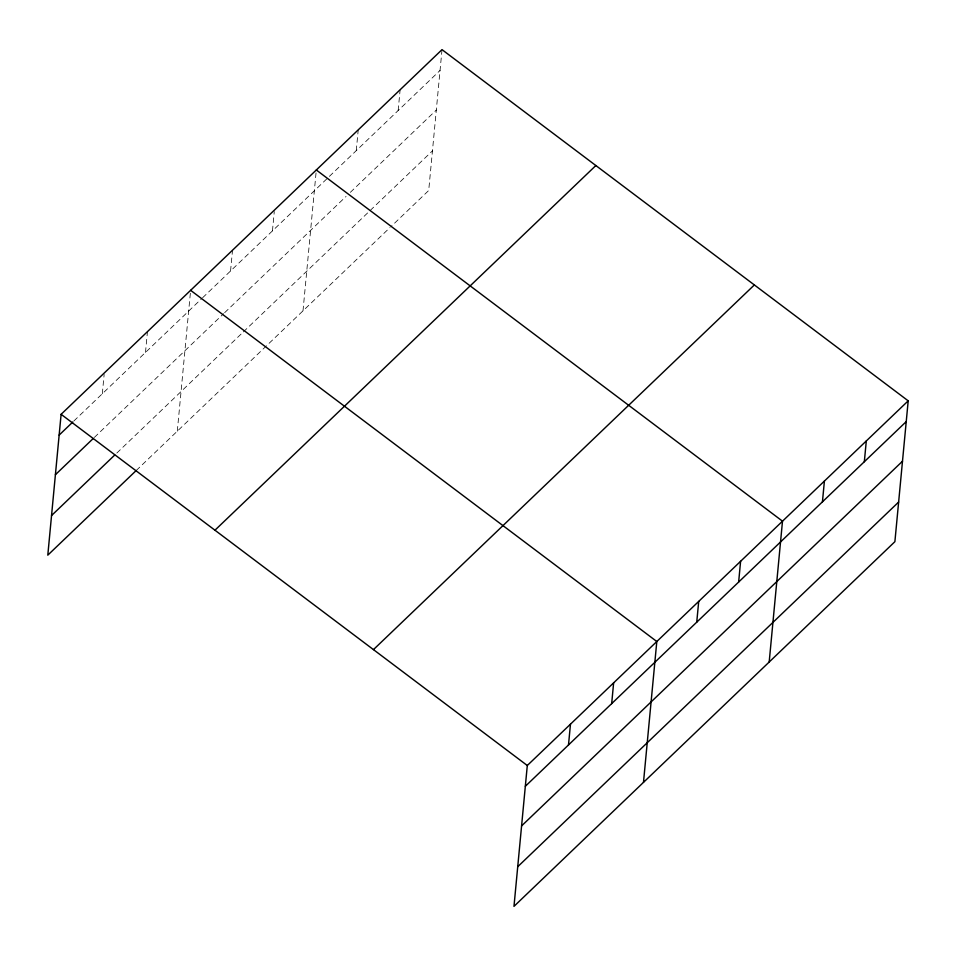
<?xml version="1.0" encoding="UTF-8"?>
<svg xmlns="http://www.w3.org/2000/svg" width="956" height="956" viewBox="0 0 956 956"><rect width="100%" height="100%" fill="white"/><g stroke="black" fill="none" stroke-linecap="round" stroke-linejoin="round"><path stroke-width="0.72" stroke-dasharray="4.78 3.58" d="M102.316 393.764L104.144 374.465M145.491 352.429L147.451 331.66M177.302 431.18L190.626 290.325M230.551 270.99L232.523 250.209M272.46 230.874L274.276 211.587M303.004 310.831L316.317 169.989M356.253 150.654L358.225 129.873M398.15 110.538L400.122 89.756M442.019 49.64L428.706 190.495L391.1 226.5M73.887 420.975L201.549 298.762M202.624 297.734L328.326 177.398M329.402 176.358L440.059 70.421M94.357 437.418L223.584 313.699M224.66 312.672L346.06 196.446M350.362 192.335L436.306 110.048M116.823 453.048L242.286 332.927M243.362 331.899L432.447 150.869M136.242 470.495L390.024 227.528"/><path stroke-width="1.43" d="M908.2 400.839L527.294 765.505L513.981 906.36L894.888 541.682L908.2 400.839L442.019 49.64L61.112 414.318L47.8 555.161L136.242 470.495M568.497 744.951L570.469 724.17M611.673 703.628L613.633 682.847M643.484 782.367L656.808 641.512L190.626 290.325M696.745 622.177L698.705 601.408M738.641 582.073L740.601 561.292M769.186 662.03L782.498 521.175L316.317 169.989M822.435 501.84L824.407 481.059M864.332 461.724L866.303 440.943M59.153 435.088L72.835 421.99M55.4 474.714L93.306 438.422M51.54 515.547L114.72 455.056M214.957 530.21L595.863 165.531M373.461 649.614L754.356 284.936M525.334 786.286L906.24 421.608M521.582 825.912L902.488 461.234M517.722 866.733L898.628 502.067M61.112 414.318L527.294 765.505"/></g></svg>
